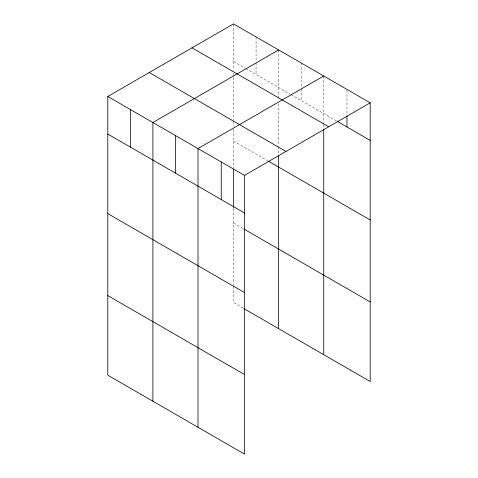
<?xml version="1.0" encoding="UTF-8"?>
<svg xmlns="http://www.w3.org/2000/svg" width="478" height="478" viewBox="0 0 478 478"><rect width="100%" height="100%" fill="white"/><g stroke="black" fill="none" stroke-linecap="round" stroke-linejoin="round"><path stroke-width="0.36" stroke-dasharray="2.39 1.79" d="M233.509 61.471L245.112 68.169M245.758 68.545L290.218 94.214M290.863 94.584L336.637 121.012M233.509 141.046L267.668 160.763M233.509 223.029L243.177 228.609M243.177 308.179L233.509 302.598L233.509 285.653M346.968 90.139L346.968 115.186M323.731 75.984L323.731 123.874M323.731 124.609L323.731 128.295M301.176 62.965L301.176 88.012M301.176 88.753L301.176 100.535M278.62 49.945L278.62 98.57M278.62 103.726L278.62 145.724M278.62 146.459L278.62 153.826M256.065 36.92L256.065 61.973M256.065 62.708L256.065 74.496M233.509 23.9L233.509 70.314M233.509 73.259L233.509 120.414M233.509 121.149L233.509 126.312M233.509 129.257L233.509 167.635M233.509 208.259L233.509 284.918"/><path stroke-width="0.72" d="M107.795 96.484L244.491 175.402L244.491 454.1L107.795 375.182L107.795 96.484L233.509 23.9L370.205 102.818L370.205 381.516L243.822 308.549M278.62 49.945L152.906 122.523L152.906 401.227M323.731 75.984L198.011 148.568L198.011 427.266M244.491 175.402L370.205 102.818M337.283 121.388L370.205 140.395M192.025 47.854L328.721 126.772M149.279 72.531L285.975 151.448M268.307 161.134L370.205 219.964M107.795 134.055L244.491 212.973M243.822 228.98L370.205 301.947M107.795 213.624L244.491 292.548M107.795 295.607L244.491 374.531M346.968 115.927L346.968 126.975M323.731 129.03L323.731 354.688M278.62 155.302L278.62 328.643M233.509 169.11L233.509 207.518M221.248 161.982L221.248 199.559M175.456 135.549L175.456 173.12M130.351 109.504L130.351 147.075"/></g></svg>
